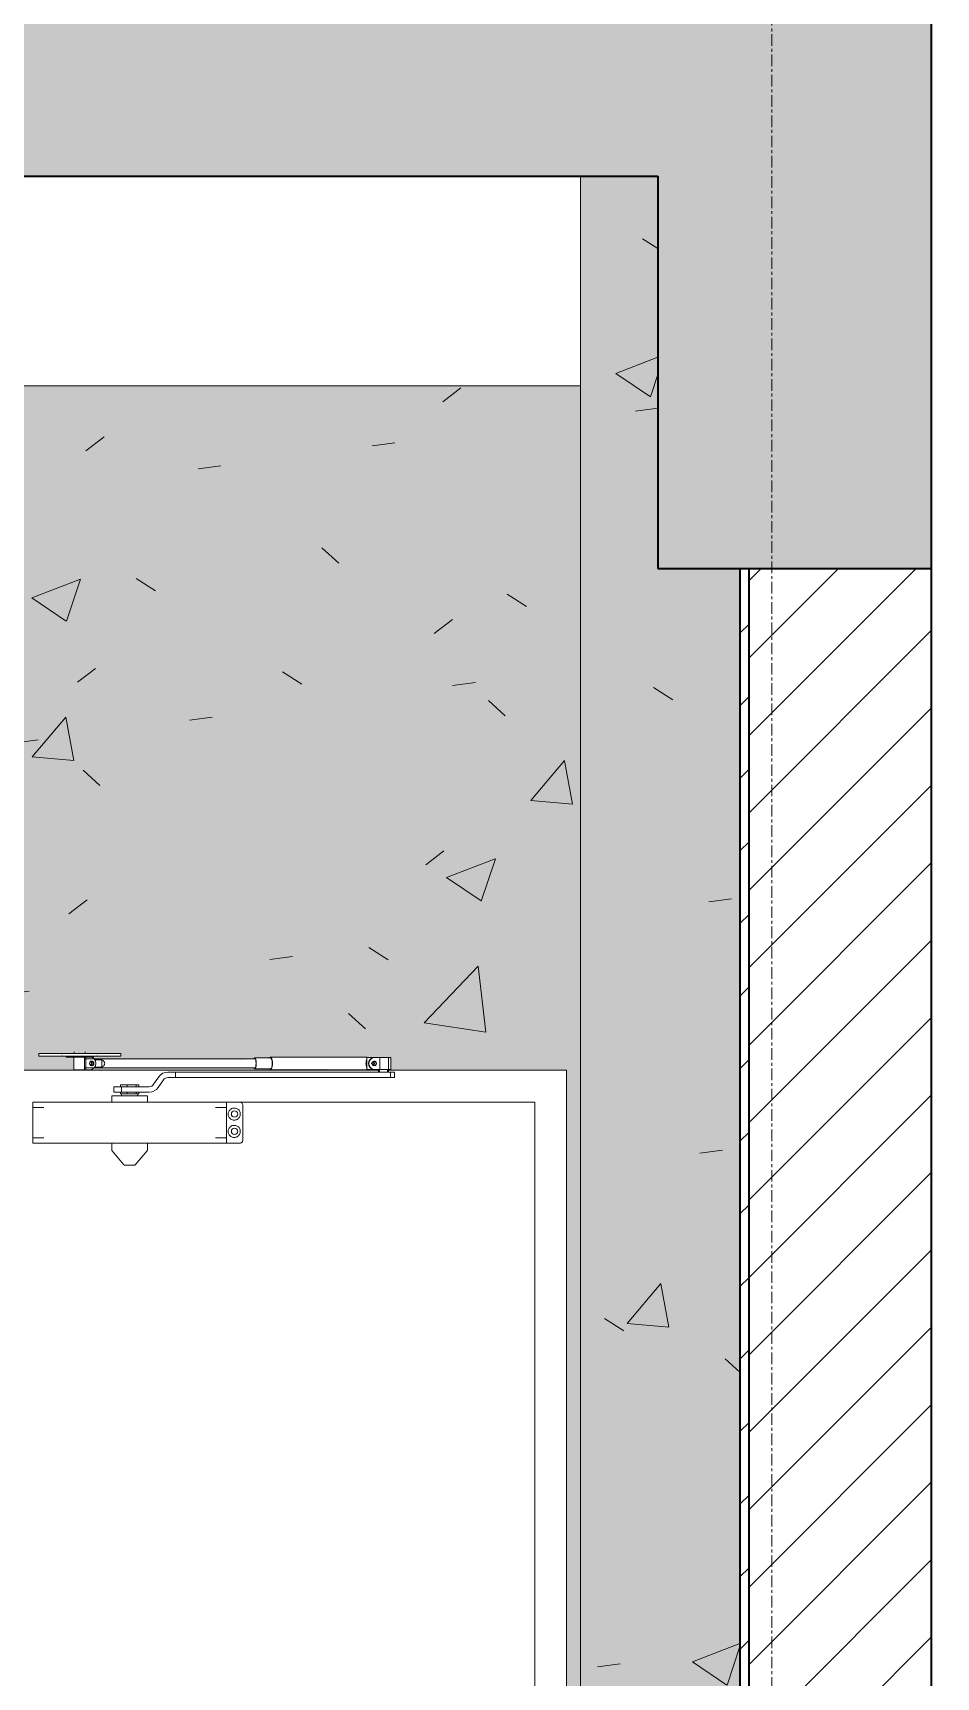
# Model space of a CAD drawing. Header units: millimetres. Extents: x 75584 to 159459, y -5075 to 34550.
# Drawn here: x 151533 to 152523, y 20735 to 22537 of the extents above; entities that cross this region are included whole.
import ezdxf

# ---------------------------------------------------------------- set-up
doc = ezdxf.new("R2010")
doc.units = ezdxf.units.MM
doc.linetypes.add('Grid Line', pattern=[22.225, 12.7, -3.175, 3.175, -3.175])
for name, color, linetype, lineweight in [('0-3', 10, 'Continuous', 5), ('A-DETL-GENF-2', 254, 'Continuous', 18), ('A-DETL-MEDM', 33, 'Continuous', 35), ('A-DOOR', 31, 'Continuous', 18), ('A-DOOR-FRAM-1', 31, 'Continuous', 18), ('A-WALL-2', 250, 'Continuous', 35), ('A-WALL-PATT-1', 111, 'Continuous', 18), ('I-WALL', 2, 'Continuous', 18), ('S-BEAM-2', 7, 'Continuous', 18), ('S-GRID-1', 1, 'Grid Line', 9)]:
    doc.layers.add(name, color=color, linetype=linetype, lineweight=lineweight)
pattern_1 = [(50, (149415.25, 15725), (546.553, -47.817), [57.15, -628.65]), (355, (149415.25, 15725), (-105.73, 573.17), [45.72, -502.92]), (100.451, (149460.8, 15721), (440.828, 525.35), [48.57, -534.27]), (46.184, (149415.25, 15877.4), (813.237, -126.13), [85.725, -942.975]), (96.636, (149483, 15866.9), (712.21, 742.28), [72.855, -801.405]), (351.184, (149415.25, 15877.4), (712.215, 742.28), [68.58, -754.38]), (21, (149491.45, 15839.3), (454.843, -306.796), [57.15, -628.65]), (326, (149491.45, 15839.3), (185.406, 552.564), [45.72, -502.92]), (71.451, (149529.35, 15813.73), (640.25, 245.764), [48.57, -534.27]), (37.5, (149415.25, 15725), (9.2664, 253.665), [25.146, -471.678, 25.146, -485.394, -504.825]), (37.5, (149415.25, 15725), (9.2664, 253.665), [-1007.364, 25.146, -479.68]), (7.5, (149415.25, 15725), (200.459, 300.541), [25.146, -265.938, 25.146, -460.248, -192.405]), (7.5, (149415.25, 15725), (200.459, 300.541), [-776.478, 25.146, -167.26]), (327.5, (149245.32, 15725), (406.773, -17.1864), [25.146, -165.354, 25.146, -569.214, -788.67]), (327.5, (149245.32, 15725), (406.773, -17.1864), [-784.86, 25.146, -763.524]), (317.5, (149169.12, 15725), (444.388, 76.28), [25.146, -222.504, 25.146, -369.57, -560.07]), (317.5, (149169.12, 15725), (444.388, 76.28), [-642.366, 25.146, -534.924])]

# ---------------------------------------------------------------- blocks, each defined once
blk = doc.blocks.new('NCV_TKTC_KET CAU_rvt-6-TKCS_THANG BỘ TB3 - MẶT CẮT')
at = {"layer": 'S-BEAM-2'}
blk.add_line((81587.6, 22150), (83342.6, 22150), dxfattribs=at)
blk = doc.blocks.new('FD_01 - FD_01-1200x2200mm-V63-TKCS_THANG BỘ TB3 - MẶT CẮT')
at = {"layer": 'A-DOOR'}
for p, q in [((82748.7, 21418.5), (82748.7, 21415.5)), ((82748.7, 21418.5), (82749.2, 21418.5)), ((82748.7, 21415.5), (82749.2, 21415.5)), ((82749.2, 21418.5), (82768.4, 21418.5)), ((82749.2, 21415.5), (82768.4, 21415.5)), ((82768.4, 21418.5), (82768.7, 21418.5)), ((82768.4, 21415.5), (82768.7, 21415.5)), ((82768.8, 21418.5), (82774, 21418.5)), ((82768.8, 21415.5), (82774, 21415.5)), ((82774, 21418.5), (82775.1, 21418.5)), ((82774, 21415.5), (82775.1, 21415.5)), ((82775.1, 21418.5), (82791.6, 21418.5)), ((82775.1, 21415.5), (82791.6, 21415.5)), ((82778.7, 21415.5), (82778.7, 21414.5)), ((82780.7, 21414.5), (82778.7, 21414.5)), ((82778.7, 21414.5), (82780.7, 21414.5)), ((82787.5, 21414.5), (82780.7, 21414.5)), ((82787.2, 21414.5), (82787.2, 21400.5)), ((82787.3, 21414.5), (82787.5, 21414.5)), ((82787.5, 21414.5), (82799, 21414.5)), ((82787.7, 21420.3), (82787.7, 21418.5)), ((82788.7, 21415.5), (82788.7, 21414.5)), ((82791.6, 21418.5), (82795.9, 21418.5)), ((82791.6, 21415.5), (82795.9, 21415.5)), ((82793.7, 21420.3), (82793.7, 21420.3)), ((82793.7, 21420.3), (82793.7, 21420.3)), ((82795.9, 21418.5), (82812.4, 21418.5)), ((82795.9, 21415.5), (82812.4, 21415.5)), ((82798.7, 21414.5), (82798.7, 21415.5)), ((82799, 21414.5), (82804.7, 21414.5)), ((82799, 21414.5), (82799, 21400.5)), ((82985.7, 21412.5), (82799.3, 21412.5)), ((82799.7, 21418.5), (82799.7, 21420.3)), ((82800.2, 21400.5), (82800.2, 21414.5)), ((82806.7, 21414.5), (82804.7, 21414.5)), ((82808.7, 21414.5), (82806.7, 21414.5)), ((82806.7, 21414.5), (82808.7, 21414.5)), ((82808.7, 21414.5), (82808.7, 21415.5)), ((82810.9, 21411.5), (82817.8, 21411.5)), ((82812.4, 21418.5), (82813.5, 21418.5)), ((82812.4, 21415.5), (82813.5, 21415.5)), ((82813.5, 21418.5), (82818.7, 21418.5)), ((82813.5, 21415.5), (82818.7, 21415.5)), ((82817.8, 21403.5), (82817.8, 21411.5)), ((82818.8, 21418.5), (82819.1, 21418.5)), ((82818.8, 21415.5), (82819.1, 21415.5)), ((82819.1, 21418.5), (82838.3, 21418.5)), ((82819.1, 21415.5), (82838.3, 21415.5)), ((82838.3, 21418.5), (82838.7, 21418.5)), ((82838.3, 21415.5), (82838.7, 21415.5)), ((82838.7, 21415.5), (82838.7, 21418.5)), ((83003.1, 21413.5), (82985.7, 21413.5)), ((83107.8, 21414.5), (83003.1, 21414.5)), ((83108.6, 21414), (83115.5, 21414)), ((83108.6, 21414), (83108.6, 21401)), ((83108.6, 21401.4), (83108.6, 21413.6)), ((83108.6, 21413.6), (83108.6, 21401.4)), ((83115.5, 21414), (83122.6, 21414)), ((83122.6, 21414), (83134.7, 21414)), ((83122.6, 21414), (83122.6, 21401)), ((83132.2, 21398), (83132.2, 21414)), ((83134.7, 21401), (83134.7, 21414)), ((82787.5, 21400.5), (82787.2, 21400.5)), ((82799, 21400.5), (82787.5, 21400.5)), ((82804.7, 21400.5), (82799, 21400.5)), ((82799.3, 21402.5), (82985.7, 21402.5)), ((82817.8, 21403.5), (82810.9, 21403.5)), ((82880.5, 21392.9), (82874.7, 21384.6)), ((82879.6, 21381.1), (82885.4, 21389.4)), ((82890.3, 21398), (82890.3, 21398)), ((82898.7, 21398), (82890.3, 21398)), ((82890.3, 21392), (82898.7, 21392)), ((82898.7, 21392), (82898.7, 21398)), ((82898.7, 21398), (83134.2, 21398)), ((83134.2, 21392), (82898.7, 21392)), ((82985.7, 21401.5), (83003.1, 21401.5)), ((83003.1, 21400.5), (83107.8, 21400.5)), ((83115.5, 21401), (83108.6, 21401)), ((83122.6, 21401), (83115.5, 21401)), ((83121.2, 21401), (83121.2, 21398)), ((83122.4, 21401.2), (83122.4, 21398)), ((83134.7, 21401), (83122.6, 21401)), ((83131, 21398), (83131, 21401)), ((83134.2, 21398), (83138.7, 21398)), ((83134.2, 21398), (83134.2, 21392)), ((83138.7, 21392), (83134.2, 21392)), ((83138.7, 21392), (83138.7, 21398)), ((82828.8, 21372), (82828.8, 21365)), ((82828.8, 21372), (82829.5, 21372)), ((82829.5, 21372), (82867.9, 21372)), ((82830.9, 21382), (82830.9, 21376)), ((82830.9, 21382), (82839.4, 21382)), ((82839.4, 21376), (82830.9, 21376)), ((82838.3, 21384), (82845.7, 21384)), ((82838.3, 21384), (82838.3, 21382)), ((82838.3, 21376), (82838.3, 21374)), ((82842, 21374), (82838.3, 21374)), ((82869.8, 21382), (82839.4, 21382)), ((82839.4, 21382), (82839.4, 21376)), ((82839.4, 21376), (82869.8, 21376)), ((82839.4, 21374), (82839.4, 21372)), ((82845.7, 21374), (82842, 21374)), ((82845.7, 21384), (82855.7, 21384)), ((82845.7, 21384), (82845.7, 21382)), ((82845.7, 21376), (82845.7, 21374)), ((82850.7, 21374), (82845.7, 21374)), ((82855.7, 21374), (82850.7, 21374)), ((82855.7, 21384), (82858.4, 21384)), ((82855.7, 21384), (82855.7, 21382)), ((82855.7, 21376), (82855.7, 21374)), ((82857.1, 21374), (82855.7, 21374)), ((82857.1, 21374), (82856.2, 21374)), ((82856.2, 21374), (82857.1, 21374)), ((82858.4, 21374), (82857.1, 21374)), ((82857.4, 21372), (82857.4, 21374)), ((82858.4, 21382), (82858.4, 21384)), ((82858.4, 21374), (82858.4, 21376)), ((82867.9, 21365), (82867.9, 21372)), ((82954.4, 21365), (82742.4, 21365)), ((82742.4, 21365), (82742.4, 21364.7)), ((82742.4, 21364.7), (82742.4, 21356.1)), ((82754.4, 21359), (82742.4, 21359)), ((82742.4, 21356.1), (82742.4, 21354.3)), ((82742.4, 21354.3), (82742.4, 21330.7)), ((82954.4, 21359), (82942.4, 21359)), ((82954.4, 21364.7), (82954.4, 21365)), ((82954.4, 21356.1), (82954.4, 21364.7)), ((82954.4, 21354.3), (82954.4, 21356.1)), ((82954.4, 21330.7), (82954.4, 21354.3)), ((82954.5, 21365), (82957.1, 21365)), ((82957.1, 21365), (82969.4, 21365)), ((83292.6, 21365), (82969.4, 21365)), ((82972.4, 21362), (82972.4, 21323)), ((83292.6, 19200), (83292.6, 21365)), ((82742.4, 21330.7), (82742.4, 21328.9)), ((82742.4, 21328.9), (82742.4, 21320.3)), ((82742.4, 21326), (82754.4, 21326)), ((82742.4, 21320.3), (82742.4, 21320)), ((82742.4, 21320), (82954.4, 21320)), ((82828.9, 21320), (82828.9, 21312.4)), ((82867.9, 21312.4), (82867.9, 21320)), ((82942.4, 21326), (82954.4, 21326)), ((82954.4, 21328.9), (82954.4, 21330.7)), ((82954.4, 21320.3), (82954.4, 21328.9)), ((82954.4, 21320), (82954.4, 21320.3)), ((82957.1, 21320), (82954.5, 21320)), ((82969.4, 21320), (82957.1, 21320)), ((82829.1, 21311.7), (82842.1, 21296.3)), ((82854.6, 21296.3), (82867.6, 21311.7)), ((82848.4, 21296), (82848.4, 21296)), ((82848.4, 21296), (82848.4, 21296))]:
    blk.add_line(p, q, dxfattribs=at)
at = {"layer": 'A-DOOR', "flags": 128}
for points in [[(82817.8, 21411.5), (82818.8, 21411), (82819.6, 21410.4), (82820.2, 21409.7), (82820.7, 21409), (82821, 21408.3), (82821.1, 21407.5)], [(82821.1, 21407.5), (82821, 21406.7), (82820.7, 21406), (82820.2, 21405.3), (82819.6, 21404.6), (82818.8, 21404), (82817.8, 21403.5)], [(82972.4, 21362), (82972.3, 21362.7), (82972.1, 21363.3), (82971.7, 21363.9), (82971.2, 21364.3), (82970.7, 21364.7), (82970, 21364.9), (82969.4, 21365)], [(82969.4, 21320), (82970, 21320.1), (82970.7, 21320.3), (82971.2, 21320.7), (82971.7, 21321.1), (82972.1, 21321.7), (82972.3, 21322.3), (82972.4, 21323)], [(82829.1, 21311.7), (82829.1, 21311.7), (82829.1, 21311.8), (82829.1, 21311.8), (82829, 21311.8), (82829, 21311.9), (82829, 21311.9), (82829, 21312), (82829, 21312), (82828.9, 21312), (82828.9, 21312.1), (82828.9, 21312.1), (82828.9, 21312.2), (82828.9, 21312.2), (82828.9, 21312.3), (82828.9, 21312.3), (82828.9, 21312.3), (82828.9, 21312.4), (82828.9, 21312.4)], [(82867.9, 21312.4), (82867.9, 21312.4), (82867.9, 21312.3), (82867.9, 21312.3), (82867.9, 21312.2), (82867.9, 21312.2), (82867.8, 21312.1), (82867.8, 21312.1), (82867.8, 21312.1), (82867.8, 21312), (82867.8, 21312), (82867.8, 21311.9), (82867.7, 21311.9), (82867.7, 21311.9), (82867.7, 21311.8), (82867.7, 21311.8), (82867.7, 21311.7), (82867.6, 21311.7), (82867.6, 21311.7)], [(82842.8, 21296), (82842.8, 21296), (82842.7, 21296), (82842.7, 21296), (82842.7, 21296), (82842.6, 21296), (82842.6, 21296), (82842.5, 21296), (82842.5, 21296), (82842.5, 21296.1), (82842.4, 21296.1), (82842.4, 21296.1), (82842.4, 21296.1), (82842.3, 21296.1), (82842.3, 21296.1), (82842.3, 21296.2), (82842.3, 21296.2), (82842.2, 21296.2), (82842.2, 21296.2), (82842.2, 21296.3), (82842.1, 21296.3), (82842.1, 21296.3), (82842.1, 21296.3)], [(82848.4, 21296), (82848.2, 21296), (82847.9, 21296), (82847.7, 21296), (82847.5, 21296), (82847.3, 21296), (82847, 21296), (82846.8, 21296), (82846.6, 21296), (82846.4, 21296), (82846.2, 21296), (82846, 21296), (82845.8, 21296), (82845.6, 21296), (82845.4, 21296), (82845.2, 21296), (82845, 21296), (82844.9, 21296), (82844.7, 21296), (82844.5, 21296), (82844.4, 21296), (82844.2, 21296), (82844.1, 21296), (82843.9, 21296), (82843.8, 21296), (82843.7, 21296), (82843.6, 21296), (82843.5, 21296), (82843.4, 21296), (82843.3, 21296), (82843.2, 21296), (82843.1, 21296), (82843, 21296), (82843, 21296), (82842.9, 21296), (82842.9, 21296), (82842.8, 21296), (82842.8, 21296), (82842.8, 21296), (82842.8, 21296)], [(82842.8, 21296), (82842.8, 21296), (82842.8, 21296), (82842.8, 21296), (82842.9, 21296), (82842.9, 21296), (82843, 21296), (82843, 21296), (82843.1, 21296), (82843.2, 21296), (82843.2, 21296), (82843.3, 21296), (82843.4, 21296), (82843.5, 21296), (82843.7, 21296), (82843.8, 21296), (82843.9, 21296), (82844, 21296), (82844.2, 21296), (82844.3, 21296), (82844.5, 21296), (82844.7, 21296), (82844.8, 21296), (82845, 21296), (82845.2, 21296), (82845.4, 21296), (82845.6, 21296), (82845.7, 21296), (82845.9, 21296), (82846.1, 21296), (82846.4, 21296), (82846.6, 21296), (82846.8, 21296), (82847, 21296), (82847.2, 21296), (82847.4, 21296), (82847.6, 21296), (82847.9, 21296), (82848.1, 21296), (82848.3, 21296), (82848.4, 21296)], [(82848.4, 21296), (82848.6, 21296), (82848.8, 21296), (82849, 21296), (82849.3, 21296), (82849.5, 21296), (82849.7, 21296), (82849.9, 21296), (82850.1, 21296), (82850.3, 21296), (82850.5, 21296), (82850.7, 21296), (82850.9, 21296), (82851.1, 21296), (82851.3, 21296), (82851.5, 21296), (82851.7, 21296), (82851.9, 21296), (82852, 21296), (82852.2, 21296), (82852.4, 21296), (82852.5, 21296), (82852.7, 21296), (82852.8, 21296), (82852.9, 21296), (82853.1, 21296), (82853.2, 21296), (82853.3, 21296), (82853.4, 21296), (82853.5, 21296), (82853.6, 21296), (82853.6, 21296), (82853.7, 21296), (82853.8, 21296), (82853.8, 21296), (82853.9, 21296), (82853.9, 21296), (82853.9, 21296), (82853.9, 21296), (82853.9, 21296)], [(82853.9, 21296), (82853.9, 21296), (82853.9, 21296), (82853.9, 21296), (82853.9, 21296), (82853.8, 21296), (82853.8, 21296), (82853.7, 21296), (82853.7, 21296), (82853.6, 21296), (82853.5, 21296), (82853.4, 21296), (82853.3, 21296), (82853.2, 21296), (82853.1, 21296), (82853, 21296), (82852.8, 21296), (82852.7, 21296), (82852.6, 21296), (82852.4, 21296), (82852.3, 21296), (82852.1, 21296), (82851.9, 21296), (82851.8, 21296), (82851.6, 21296), (82851.4, 21296), (82851.2, 21296), (82851, 21296), (82850.8, 21296), (82850.6, 21296), (82850.4, 21296), (82850.2, 21296), (82850, 21296), (82849.8, 21296), (82849.5, 21296), (82849.3, 21296), (82849.1, 21296), (82848.9, 21296), (82848.7, 21296), (82848.4, 21296), (82848.4, 21296)], [(82854.6, 21296.3), (82854.6, 21296.3), (82854.6, 21296.3), (82854.6, 21296.2), (82854.5, 21296.2), (82854.5, 21296.2), (82854.5, 21296.2), (82854.5, 21296.2), (82854.4, 21296.1), (82854.4, 21296.1), (82854.4, 21296.1), (82854.3, 21296.1), (82854.3, 21296.1), (82854.3, 21296.1), (82854.2, 21296), (82854.2, 21296), (82854.2, 21296), (82854.1, 21296), (82854.1, 21296), (82854, 21296), (82854, 21296), (82854, 21296), (82853.9, 21296)]]:
    blk.add_lwpolyline(points, dxfattribs=at)
at = {"layer": 'A-DOOR'}
for centre, start, end in [((82963.4, 21352), 0, 180), ((82963.4, 21352), 180, 0), ((82963.4, 21333), 0, 180), ((82963.4, 21333), 180, 0)]:
    blk.add_arc(centre, 3.5, start, end, dxfattribs=at)
for centre, major_axis, ratio, start_param, end_param in [((82806.9, 21407.5), (0, 2.5), 0.965835, 4.712389, 7.853982), ((82806.9, 21407.5), (0, 2.5), 0.965835, 1.570796, 4.712389), ((82804.7, 21407.5), (0, 7), 0.965835, 4.712389, 6.283185), ((82804.7, 21407.5), (0, 7), 0.965835, 3.141593, 4.712389), ((82806.4, 21407.5), (0, 2.5), 0.965835, 0.261799, 0.523599), ((82806.4, 21407.5), (0, 2.5), 0.965835, 0.261799, 0.523599), ((82804.3, 21407.5), (0, 2.5), 0.965835, 4.712389, 5.759587), ((82804.3, 21407.5), (0, 2.5), 0.965835, 3.665191, 4.712389), ((82804.8, 21407.5), (0, 2.5), 0.965835, 4.712389, 5.759587), ((82804.8, 21407.5), (0, 2.5), 0.965835, 4.712389, 5.759587), ((82804.8, 21407.5), (0, 2.5), 0.965835, 3.665191, 4.712389), ((82804.8, 21407.5), (0, 2.5), 0.965835, 3.665191, 4.712389), ((82806.4, 21407.5), (0, 2.5), 0.965835, 4.712389, 6.283185), ((82806.4, 21407.5), (0, 2.5), 0.965835, 4.712389, 6.283185), ((82806.4, 21407.5), (0, 2.5), 0.965835, 3.141593, 4.712389), ((82806.4, 21407.5), (0, 2.5), 0.965835, 3.141593, 4.712389), ((82985.7, 21407.5), (0, 6), 0.259156, 4.712389, 6.806784), ((82985.7, 21407.5), (0, 6), 0.259156, 2.617994, 4.712389), ((82985.7, 21407.5), (0, 5), 0.259156, 4.712389, 6.283185), ((82985.7, 21407.5), (0, 5), 0.259156, 3.141593, 4.712389), ((83003.1, 21407.5), (0, 7), 0.259156, 4.712389, 6.806784), ((83003.1, 21407.5), (0, 7), 0.259156, 2.617994, 4.712389), ((83003.1, 21407.5), (0, 6), 0.259156, 4.712389, 6.283185), ((83003.1, 21407.5), (0, 6), 0.259156, 3.141593, 4.712389), ((83107.8, 21407.5), (0, 7), 0.259156, 5.776005, 6.283185), ((83116.8, 21407.5), (0, 6.79), 0.965835, 0.291061, 1.570796), ((83116.8, 21407.5), (0, 6.79), 0.965835, 1.570796, 2.850532), ((83117.3, 21407.5), (0, 6.79), 0.965835, 0.291061, 1.570796), ((83117.3, 21407.5), (0, 6.79), 0.965835, 1.570796, 2.850532), ((83116.2, 21407.5), (0, 2.5), 0.965835, 1.308997, 1.570796), ((83116.1, 21407.5), (0, 2.5), 0.965835, 1.308997, 1.570796), ((83116.2, 21407.5), (0, 2.5), 0.965835, 1.570796, 1.832596), ((83116.1, 21407.5), (0, 2.5), 0.965835, 1.570796, 1.832596), ((83116.7, 21407.5), (0, 2.5), 0.965835, 4.712389, 7.853982), ((83116.7, 21407.5), (0, 2.5), 0.965835, 1.570796, 4.712389), ((83113.8, 21407.5), (0, 2.5), 0.965835, 4.712389, 5.759587), ((83113.8, 21407.5), (0, 2.5), 0.965835, 3.665191, 4.712389), ((83114.3, 21407.5), (0, 2.5), 0.965835, 4.712389, 5.759587), ((83114.4, 21407.5), (0, 2.5), 0.965835, 4.712389, 5.759587), ((83114.3, 21407.5), (0, 2.5), 0.965835, 3.665191, 4.712389), ((83114.4, 21407.5), (0, 2.5), 0.965835, 3.665191, 4.712389), ((83116.1, 21407.5), (0, 2.5), 0.965835, 4.712389, 6.283185), ((83116.1, 21407.5), (0, 2.5), 0.965835, 3.141593, 4.712389), ((83116.2, 21407.5), (0, 2.5), 0.965835, 4.712389, 6.283185), ((83116.2, 21407.5), (0, 2.5), 0.965835, 3.141593, 4.712389), ((82806.4, 21407.5), (0, 2.5), 0.965835, 2.617994, 2.879793), ((82806.4, 21407.5), (0, 2.5), 0.965835, 2.617994, 2.879793), ((82890.3, 21386), (0, 12), 1, 0, 0.959931), ((82890.3, 21386), (0, 6), 1, 0, 0.959931), ((83107.8, 21407.5), (0, 7), 0.259156, 3.141593, 3.648773), ((82869.8, 21388), (0, 6), 1, 3.141593, 4.101524), ((82869.8, 21388), (0, 12), 1, 3.141593, 4.101524)]:
    blk.add_ellipse(centre, major_axis=major_axis, ratio=ratio, start_param=start_param, end_param=end_param, dxfattribs=at)
for points, knots in [([(83107.5, 21407.5), (83107.5, 21407.8), (83107.6, 21408.2), (83107.6, 21408.7), (83107.6, 21409), (83107.7, 21409.4), (83107.8, 21409.8), (83107.8, 21410), (83107.9, 21410.3), (83107.9, 21410.4), (83108, 21410.6), (83108, 21410.8), (83108.1, 21411.1), (83108.2, 21411.3), (83108.2, 21411.5), (83108.3, 21411.7), (83108.3, 21411.8), (83108.4, 21412), (83108.4, 21412.3), (83108.5, 21412.5), (83108.6, 21412.8), (83108.6, 21413.2), (83108.6, 21413.5), (83108.6, 21413.6)], [0, 0, 0, 0, 0.1, 0.15, 0.2, 0.25, 0.3, 0.35, 0.375, 0.4, 0.425, 0.45, 0.5, 0.55, 0.575, 0.6, 0.625, 0.65, 0.7, 0.75, 0.8, 0.9, 1, 1, 1, 1]), ([(83108.6, 21401.4), (83108.6, 21401.5), (83108.6, 21401.8), (83108.6, 21402.2), (83108.5, 21402.5), (83108.4, 21402.7), (83108.4, 21403), (83108.3, 21403.2), (83108.3, 21403.3), (83108.2, 21403.5), (83108.2, 21403.7), (83108.1, 21403.9), (83108, 21404.2), (83108, 21404.4), (83107.9, 21404.6), (83107.9, 21404.7), (83107.8, 21405), (83107.8, 21405.2), (83107.7, 21405.6), (83107.6, 21406), (83107.6, 21406.3), (83107.6, 21406.8), (83107.5, 21407.2), (83107.5, 21407.5)], [0, 0, 0, 0, 0.1, 0.2, 0.25, 0.3, 0.35, 0.375, 0.4, 0.425, 0.45, 0.5, 0.55, 0.575, 0.6, 0.625, 0.65, 0.7, 0.75, 0.8, 0.85, 0.9, 1, 1, 1, 1]), ([(82957.1, 21354.9), (82957.6, 21356), (82958.8, 21357.3), (82961, 21358.4), (82962.8, 21358.7), (82964.6, 21358.5), (82966.3, 21357.9), (82967.7, 21356.9), (82968.9, 21355.5), (82969.6, 21353.8), (82969.7, 21352.6), (82969.7, 21352)], [0, 0, 0, 0, 0.2, 0.3, 0.4, 0.5, 0.6, 0.7, 0.8, 0.9, 1, 1, 1, 1]), ([(82969.7, 21352), (82969.7, 21350.8), (82969.2, 21349), (82967.7, 21347.1), (82966.3, 21346.1), (82964.6, 21345.5), (82962.8, 21345.3), (82961, 21345.6), (82959.4, 21346.4), (82958, 21347.6), (82957.4, 21348.6), (82957.1, 21349.1)], [0, 0, 0, 0, 0.2, 0.3, 0.4, 0.5, 0.6, 0.7, 0.8, 0.9, 1, 1, 1, 1]), ([(82957.1, 21335.9), (82957.6, 21337), (82958.8, 21338.3), (82961, 21339.4), (82962.8, 21339.7), (82964.6, 21339.5), (82966.3, 21338.9), (82967.7, 21337.9), (82968.9, 21336.5), (82969.6, 21334.8), (82969.7, 21333.6), (82969.7, 21333)], [0, 0, 0, 0, 0.2, 0.3, 0.4, 0.5, 0.6, 0.7, 0.8, 0.9, 1, 1, 1, 1]), ([(82969.7, 21333), (82969.7, 21331.8), (82969.2, 21330), (82967.7, 21328.1), (82966.3, 21327.1), (82964.6, 21326.5), (82962.8, 21326.3), (82961, 21326.6), (82959.4, 21327.4), (82958, 21328.6), (82957.4, 21329.6), (82957.1, 21330.1)], [0, 0, 0, 0, 0.2, 0.3, 0.4, 0.5, 0.6, 0.7, 0.8, 0.9, 1, 1, 1, 1])]:
    blk.add_open_spline(points, degree=3, knots=knots, dxfattribs=at)
for points in [[(82956.4, 21352), (82956.4, 21352.5), (82956.5, 21353.5), (82956.9, 21354.4), (82957.1, 21354.9)], [(82957.1, 21349.1), (82956.9, 21349.6), (82956.5, 21350.5), (82956.4, 21351.5), (82956.4, 21352)], [(82956.4, 21333), (82956.4, 21333.5), (82956.5, 21334.5), (82956.9, 21335.4), (82957.1, 21335.9)], [(82957.1, 21330.1), (82956.9, 21330.6), (82956.5, 21331.5), (82956.4, 21332.5), (82956.4, 21333)]]:
    blk.add_open_spline(points, degree=3, dxfattribs=at)
at = {"layer": 'A-DOOR-FRAM-1'}
for p, q in [((82969.4, 21365), (83292.6, 21365)), ((83292.6, 21365), (83292.6, 19200))]:
    blk.add_line(p, q, dxfattribs=at)

msp = doc.modelspace()

# ---------------------------------------------------------------- hatches: boundary and pattern name
at = {"layer": 'A-DETL-GENF-2'}
h = msp.add_hatch(dxfattribs=at)
h.set_pattern_fill('FP_13', color=256, style=0, pattern_type=2)
h.set_pattern_definition([(50, (149415.25, 15725), (546.553, -47.817), [57.15, -628.65]), (355, (149415.25, 15725), (-105.728, 573.17), [45.72, -502.92]), (100.451, (149460.8, 15721), (440.828, 525.35), [48.57, -534.27]), (46.184, (149415.25, 15877.4), (813.237, -126.128), [85.725, -942.975]), (96.636, (149483, 15866.9), (712.207, 742.283), [72.855, -801.405]), (351.184, (149415.25, 15877.4), (712.215, 742.276), [68.58, -754.38]), (21, (149491.45, 15839.3), (454.843, -306.796), [57.15, -628.65]), (326, (149491.45, 15839.3), (185.406, 552.564), [45.72, -502.92]), (71.451, (149529.35, 15813.73), (640.251, 245.764), [48.57, -534.27]), (37.5, (149415.25, 15725), (9.2664, 253.665), [5.029, -491.795, 5.029, -505.511, -504.825]), (37.5, (149415.25, 15725), (9.2664, 253.665), [-1007.364, 5.029, -499.796]), (7.5, (149415.25, 15725), (200.4594, 300.5414), [5.029, -286.055, 5.029, -480.365, -192.405]), (7.5, (149415.25, 15725), (200.4594, 300.5414), [-776.478, 5.029, -187.376]), (327.5, (149245.32, 15725), (406.7728, -17.1864), [5.029, -185.471, 5.029, -589.331, -788.67]), (327.5, (149245.32, 15725), (406.7728, -17.1864), [-784.86, 5.029, -783.641]), (317.5, (149169.12, 15725), (444.388, 76.2803), [5.029, -242.621, 5.029, -389.687, -560.07]), (317.5, (149169.12, 15725), (444.388, 76.2803), [-642.366, 5.029, -555.041]), (45, (149415.25, 15725), (-188.5854, 188.5854), []), (45, (149415.25, 16010.75), (-188.5854, 188.5854), [])])
h.paths.add_polyline_path([(150035.1, -2350), (152947.4, -2350), (152947.4, -2050), (139712.7, -2050), (139712.7, -2350), (146538.7, -2350)])
h.paths.add_polyline_path([(145892.7, -1000), (146192.7, -1000), (146192.7, -400), (145892.7, -400)])
h.paths.add_polyline_path([(152517.7, 550), (152517.7, 1150), (149822.7, 1150), (149822.7, 750), (150022.7, 750), (150022.7, 980), (152217.7, 980), (152217.7, 550)])
h.paths.add_polyline_path([(140419.9, 650), (146092.7, 650), (146092.7, 850), (139712.7, 850), (139712.7, 650)])
h.paths.add_polyline_path([(145892.7, 3300), (146192.7, 3300), (146192.7, 3900), (145892.7, 3900), (145892.7, 3315.8)])
h.paths.add_polyline_path([(152217.7, 4950), (152517.7, 4950), (152517.7, 5550), (150082.7, 5550), (150082.7, 5150), (150282.7, 5150), (150282.7, 5380), (152217.7, 5380), (152217.7, 5138.2)])
h.paths.add_polyline_path([(146092.7, 5380), (146092.7, 5550), (145892.7, 5550), (145892.7, 5380)])
h.paths.add_polyline_path([(146192.7, 6700), (146192.7, 7300), (145892.7, 7300), (145892.7, 6700)])
h.paths.add_polyline_path([(152217.7, 8350), (152517.7, 8350), (152517.7, 8950), (150082.7, 8950), (150082.7, 8550), (150282.7, 8550), (150282.7, 8780), (152217.7, 8780)])
h.paths.add_polyline_path([(145892.7, 8780), (146092.7, 8780), (146092.7, 8950), (145892.7, 8950)])
h.paths.add_polyline_path([(145892.7, 10100), (146192.7, 10100), (146192.7, 10700), (145892.7, 10700), (145892.7, 10605.5)])
h.paths.add_polyline_path([(152220.4, 11750), (152517.7, 11750), (152517.7, 12350), (150082.7, 12350), (150082.7, 11950), (150282.7, 11950), (150282.7, 12180), (152217.7, 12180), (152217.7, 11750)])
h.paths.add_polyline_path([(145892.7, 12180), (146092.7, 12180), (146092.7, 12350), (145892.7, 12350)])
h.paths.add_polyline_path([(145892.7, 13500), (146192.7, 13500), (146192.7, 14100), (145892.7, 14100)])
h.paths.add_polyline_path([(152217.7, 15150), (152517.7, 15150), (152517.7, 15750), (150082.7, 15750), (150082.7, 15350), (150282.7, 15350), (150282.7, 15580), (152217.7, 15580), (152217.7, 15465.3)])
h.paths.add_polyline_path([(146092.7, 15580), (146092.7, 15750), (145892.7, 15750), (145892.7, 15580)])
h.paths.add_polyline_path([(145892.7, 16900), (146192.7, 16900), (146192.7, 17500), (145892.7, 17500)])
h.paths.add_polyline_path([(152517.7, 18550), (152517.7, 19150), (150082.7, 19150), (150082.7, 18750), (150282.7, 18750), (150282.7, 18980), (152217.7, 18980), (152217.7, 18550)])
h.paths.add_polyline_path([(145892.7, 18980), (146092.7, 18980), (146092.7, 19150), (145892.7, 19150), (145892.7, 19110.2)])
h.paths.add_polyline_path([(146192.7, 20300), (146192.7, 20900), (145892.7, 20900), (145892.7, 20300)])
h.paths.add_polyline_path([(152517.7, 21950), (152517.7, 22550), (150082.7, 22550), (150082.7, 22150), (150282.7, 22150), (150282.7, 22380), (152217.7, 22380), (152217.7, 21950)])
h.paths.add_polyline_path([(146092.7, 22380), (146092.7, 22550), (145892.7, 22550), (145892.7, 22380)])
h.paths.add_polyline_path([(146192.7, 23700), (146192.7, 24300), (145892.7, 24300), (145892.7, 23700)])
h.paths.add_polyline_path([(152217.7, 25350), (152517.7, 25350), (152517.7, 25950), (150082.7, 25950), (150082.7, 25550), (150282.7, 25550), (150282.7, 25780), (152217.7, 25780)])
h.paths.add_polyline_path([(146092.7, 25780), (146092.7, 25950), (145892.7, 25950), (145892.7, 25780)])
h.paths.add_polyline_path([(145892.7, 27020), (146192.7, 27020), (146192.7, 27620), (145892.7, 27620), (145892.7, 27614.9)])
h.paths.add_polyline_path([(152517.7, 28750), (152517.7, 29550), (150342.7, 29550), (150342.7, 29150), (150542.7, 29150), (150542.7, 29350), (152217.7, 29350), (152217.7, 28750)])
h.paths.add_polyline_path([(146032.7, 29350), (146242.7, 29350), (146242.7, 29550), (146092.7, 29550), (146092.7, 29650), (145892.7, 29650), (145892.7, 29350)])
h.paths.add_polyline_path([(152167.7, 32600), (152467.7, 32600), (152467.7, 33000), (153167.7, 33000), (153167.7, 33200), (145242.7, 33200), (145242.7, 33000), (146042.7, 33000), (146042.7, 32700), (146242.7, 32700), (146242.7, 33000), (152167.7, 33000)])
at = {"layer": 'A-WALL-PATT-1'}
h = msp.add_hatch(dxfattribs=at)
h.set_pattern_fill('FP_17', color=256, style=0, pattern_type=2)
h.set_pattern_definition(pattern_1)
h.paths.add_polyline_path([(150827.7, 19200), (150827.7, 21400), (151912.6, 21400.7), (151912, 21401), (151794.2, 21401.4), (151795.1, 21406), (151794.5, 21412.8), (151794.6, 21414.5), (151924.9, 21414), (151924.4, 21401), (151922.2, 21400.7), (151922.3, 21400), (152117.7, 21400), (152117.7, 19200), (152132.7, 19200), (152132.7, 22150), (150377.7, 22150), (150377.7, 19200)])
h.paths.add_polyline_path([(151577.4, 21414.5), (151570.9, 21414.5), (151570.9, 21415.5), (151565.3, 21415.5), (151565.3, 21418.5), (151602.5, 21418.5), (151602.5, 21415.5), (151596.9, 21415.5), (151596.1, 21414.5), (151597.7, 21413.8), (151601.4, 21411.8), (151611.1, 21411.5), (151776.6, 21411.8), (151777.2, 21407.5), (151776.3, 21402.7), (151775.9, 21402.5), (151600.1, 21403.1), (151597.5, 21401.1), (151594.3, 21400.5), (151577.7, 21400.5), (151577.7, 21414.5)])
h.paths.add_polyline_path([(151793.3, 21401.5), (151776.7, 21402.3), (151777.4, 21406.7), (151776.8, 21412.3), (151777.3, 21413.5), (151794.1, 21412.7), (151794.8, 21409.1), (151794.2, 21402.7), (151793.7, 21401.7)])
h.paths.add_polyline_path([(151598.5, 21404.1), (151597.3, 21406.2), (151597.3, 21406.8), (151598.6, 21407.8), (151598.3, 21408.7), (151597.3, 21409.1), (151597, 21410.1), (151595.6, 21410), (151595.7, 21405), (151596.6, 21405.1), (151598.4, 21404.2)])
h.paths.add_polyline_path([(151609.7, 21404.6), (151611.1, 21406.7), (151610.9, 21409), (151610.4, 21409.7), (151609.8, 21405)])
h.paths.add_polyline_path([(151905.6, 21405.1), (151906.9, 21408.1), (151905.5, 21409.8), (151904, 21408.3), (151903.9, 21407.5), (151904.8, 21405.6), (151905.6, 21405.1)])
h.paths.add_polyline_path([(151559, 21415.5), (151539.3, 21415.5), (151539.3, 21418.5), (151564.2, 21418.5), (151564.2, 21415.5), (151559.5, 21415.5)])
h.paths.add_polyline_path([(151618.9, 21415.5), (151603.7, 21415.5), (151603.7, 21418.5), (151628.5, 21418.5), (151628.5, 21415.5), (151620, 21415.5)])
h.paths.add_polyline_path([(152132.7, 22550), (152132.7, 22600), (150377.7, 22600), (150377.7, 22550), (152102.3, 22550)])
h = msp.add_hatch(dxfattribs=at)
h.set_pattern_fill('FP_22', color=256, style=0, pattern_type=2)
h.set_pattern_definition([(37.5, (149415.25, 15725), (-2.40047, 73.41204), [2.515, -55.397, 2.515, -62.255, -61.913]), (37.5, (149415.25, 15725), (-2.40047, 73.41204), [-122.682, 2.515, -59.398]), (7.5, (149415.25, 15725), (67.4282, 107.524), [2.515, -28.727, 2.515, -49.682, -20.003]), (7.5, (149415.25, 15725), (67.4282, 107.524), [-83.439, 2.515, -17.488]), (327.5, (149368.384, 15725), (118.6493, 0.21553), [2.515, -16.535, 2.515, -66.065, -89.535]), (327.5, (149368.384, 15725), (118.6493, 0.21553), [-87.63, 2.515, -87.02]), (317.5, (149368.38, 15725), (114.5339, 33.4393), [2.515, -7.01, 2.515, -42.443, -51.435]), (317.5, (149368.38, 15725), (114.5339, 33.4393), [-54.483, 2.515, -48.92])])
h.paths.add_polyline_path([(150827.7, 19200), (150827.7, 21400), (151912.6, 21400.7), (151912, 21401), (151794.2, 21401.4), (151795.1, 21406), (151794.5, 21412.8), (151794.6, 21414.5), (151924.9, 21414), (151924.4, 21401), (151922.2, 21400.7), (151922.3, 21400), (152117.7, 21400), (152117.7, 19200), (152132.7, 19200), (152132.7, 22150), (150377.7, 22150), (150377.7, 19200)])
h.paths.add_polyline_path([(151577.4, 21414.5), (151570.9, 21414.5), (151570.9, 21415.5), (151565.3, 21415.5), (151565.3, 21418.5), (151602.5, 21418.5), (151602.5, 21415.5), (151596.9, 21415.5), (151596.1, 21414.5), (151597.7, 21413.8), (151601.4, 21411.8), (151611.1, 21411.5), (151776.6, 21411.8), (151777.2, 21407.5), (151776.3, 21402.7), (151775.9, 21402.5), (151600.1, 21403.1), (151597.5, 21401.1), (151594.3, 21400.5), (151577.7, 21400.5), (151577.7, 21414.5)])
h.paths.add_polyline_path([(151793.3, 21401.5), (151776.7, 21402.3), (151777.4, 21406.7), (151776.8, 21412.3), (151777.3, 21413.5), (151794.1, 21412.7), (151794.8, 21409.1), (151794.2, 21402.7), (151793.7, 21401.7)])
h.paths.add_polyline_path([(151598.5, 21404.1), (151597.3, 21406.2), (151597.3, 21406.8), (151598.6, 21407.8), (151598.3, 21408.7), (151597.3, 21409.1), (151597, 21410.1), (151595.6, 21410), (151595.7, 21405), (151596.6, 21405.1), (151598.4, 21404.2)])
h.paths.add_polyline_path([(151609.7, 21404.6), (151611.1, 21406.7), (151610.9, 21409), (151610.4, 21409.7), (151609.8, 21405)])
h.paths.add_polyline_path([(151905.6, 21405.1), (151906.9, 21408.1), (151905.5, 21409.8), (151904, 21408.3), (151903.9, 21407.5), (151904.8, 21405.6), (151905.6, 21405.1)])
h.paths.add_polyline_path([(151559, 21415.5), (151539.3, 21415.5), (151539.3, 21418.5), (151564.2, 21418.5), (151564.2, 21415.5), (151559.5, 21415.5)])
h.paths.add_polyline_path([(151618.9, 21415.5), (151603.7, 21415.5), (151603.7, 21418.5), (151628.5, 21418.5), (151628.5, 21415.5), (151620, 21415.5)])
h.paths.add_polyline_path([(152132.7, 22550), (152132.7, 22600), (150377.7, 22600), (150377.7, 22550), (152102.3, 22550)])
h = msp.add_hatch(dxfattribs=at)
h.set_pattern_fill('FP_17', color=256, style=0, pattern_type=2)
h.set_pattern_definition(pattern_1)
h.paths.add_polyline_path([(152307.7, 19200), (152307.7, 21950), (152217.7, 21950), (152217.7, 22380), (152132.7, 22380), (152132.7, 19200)])
h.paths.add_polyline_path([(152135.3, 22550), (152307.7, 22550), (152307.7, 22600), (152132.7, 22600), (152132.7, 22550)])
h = msp.add_hatch(dxfattribs=at)
h.set_pattern_fill('FP_18', color=256, style=0, pattern_type=2)
h.set_pattern_definition([(37.5, (149415.25, 15725), (-2.40047, 73.41204), [2.515, -55.397, 2.515, -62.255, -61.912]), (37.5, (149415.25, 15725), (-2.40047, 73.41204), [-122.682, 2.515, -59.398]), (7.5, (149415.25, 15725), (67.4282, 107.524), [2.515, -28.727, 2.515, -49.682, -20.002]), (7.5, (149415.25, 15725), (67.4282, 107.524), [-83.439, 2.515, -17.488]), (327.5, (149368.384, 15725), (118.6493, 0.21553), [2.515, -16.535, 2.515, -66.065, -89.535]), (327.5, (149368.384, 15725), (118.6493, 0.21553), [-87.63, 2.515, -87.02]), (317.5, (149368.38, 15725), (114.5339, 33.4393), [2.515, -7.01, 2.515, -42.443, -51.435]), (317.5, (149368.38, 15725), (114.5339, 33.4393), [-54.483, 2.515, -48.92])])
h.paths.add_polyline_path([(152307.7, 19200), (152307.7, 21950), (152217.7, 21950), (152217.7, 22380), (152132.7, 22380), (152132.7, 19200)])
h.paths.add_polyline_path([(152135.3, 22550), (152307.7, 22550), (152307.7, 22600), (152132.7, 22600), (152132.7, 22550)])
h = msp.add_hatch(dxfattribs=at)
h.set_pattern_fill('FP_16', color=256, style=0, pattern_type=2)
h.set_pattern_definition([(45, (149415.247, 15725), (-39.77476, 39.77476), [])])
h.paths.add_polyline_path([(152307.7, 19200), (152317.7, 19200), (152317.7, 21950), (152307.7, 21950), (152307.7, 20325.1)])
h.paths.add_polyline_path([(152307.7, 22550), (152317.7, 22550), (152317.7, 22600), (152307.7, 22600)])
h = msp.add_hatch(dxfattribs=at)
h.set_pattern_fill('FP_11', color=256, style=0, pattern_type=2)
h.set_pattern_definition([(45, (149415.25, 15725), (-42.4264, 42.4264), [])])
h.paths.add_polyline_path([(152317.7, 19150), (152517.7, 19150), (152517.7, 21950), (152317.7, 21950), (152317.7, 20325.1)])

# ---------------------------------------------------------------- linework, layer by layer
at = {"layer": 'A-DETL-MEDM'}
for p, q in [((152517.7, 21950), (152517.7, 22550)), ((150282.7, 22380), (152217.7, 22380)), ((152217.7, 22380), (152217.7, 21950)), ((152217.7, 21950), (152517.7, 21950))]:
    msp.add_line(p, q, dxfattribs=at)
at = {"layer": 'A-WALL-2'}
for p, q in [((152307.7, 21950), (152307.7, 19150)), ((152317.7, 19150), (152317.7, 21950)), ((152517.7, 19150), (152517.7, 21950))]:
    msp.add_line(p, q, dxfattribs=at)
at = {"layer": 'I-WALL'}
for p, q in [((152132.7, 22380), (152132.7, 19150)), ((150827.7, 21400), (151912.6, 21400)), ((151922.2, 21400), (152117.7, 21400)), ((152117.7, 21400), (152117.7, 19200))]:
    msp.add_line(p, q, dxfattribs=at)
at = {"layer": 'S-GRID-1'}
msp.add_line((152342.7, -2525), (152342.7, 32410.9), dxfattribs=at)

# ---------------------------------------------------------------- block references
at = {"layer": '0-3'}
msp.add_blockref('NCV_TKTC_KET CAU_rvt-6-TKCS_THANG BỘ TB3 - MẶT CẮT', (68790.2, 0), dxfattribs=at)
at = {"layer": 'A-DOOR'}
msp.add_blockref('FD_01 - FD_01-1200x2200mm-V63-TKCS_THANG BỘ TB3 - MẶT CẮT', (68790.2, 0), dxfattribs=at)

doc.saveas('drawing.dxf')
